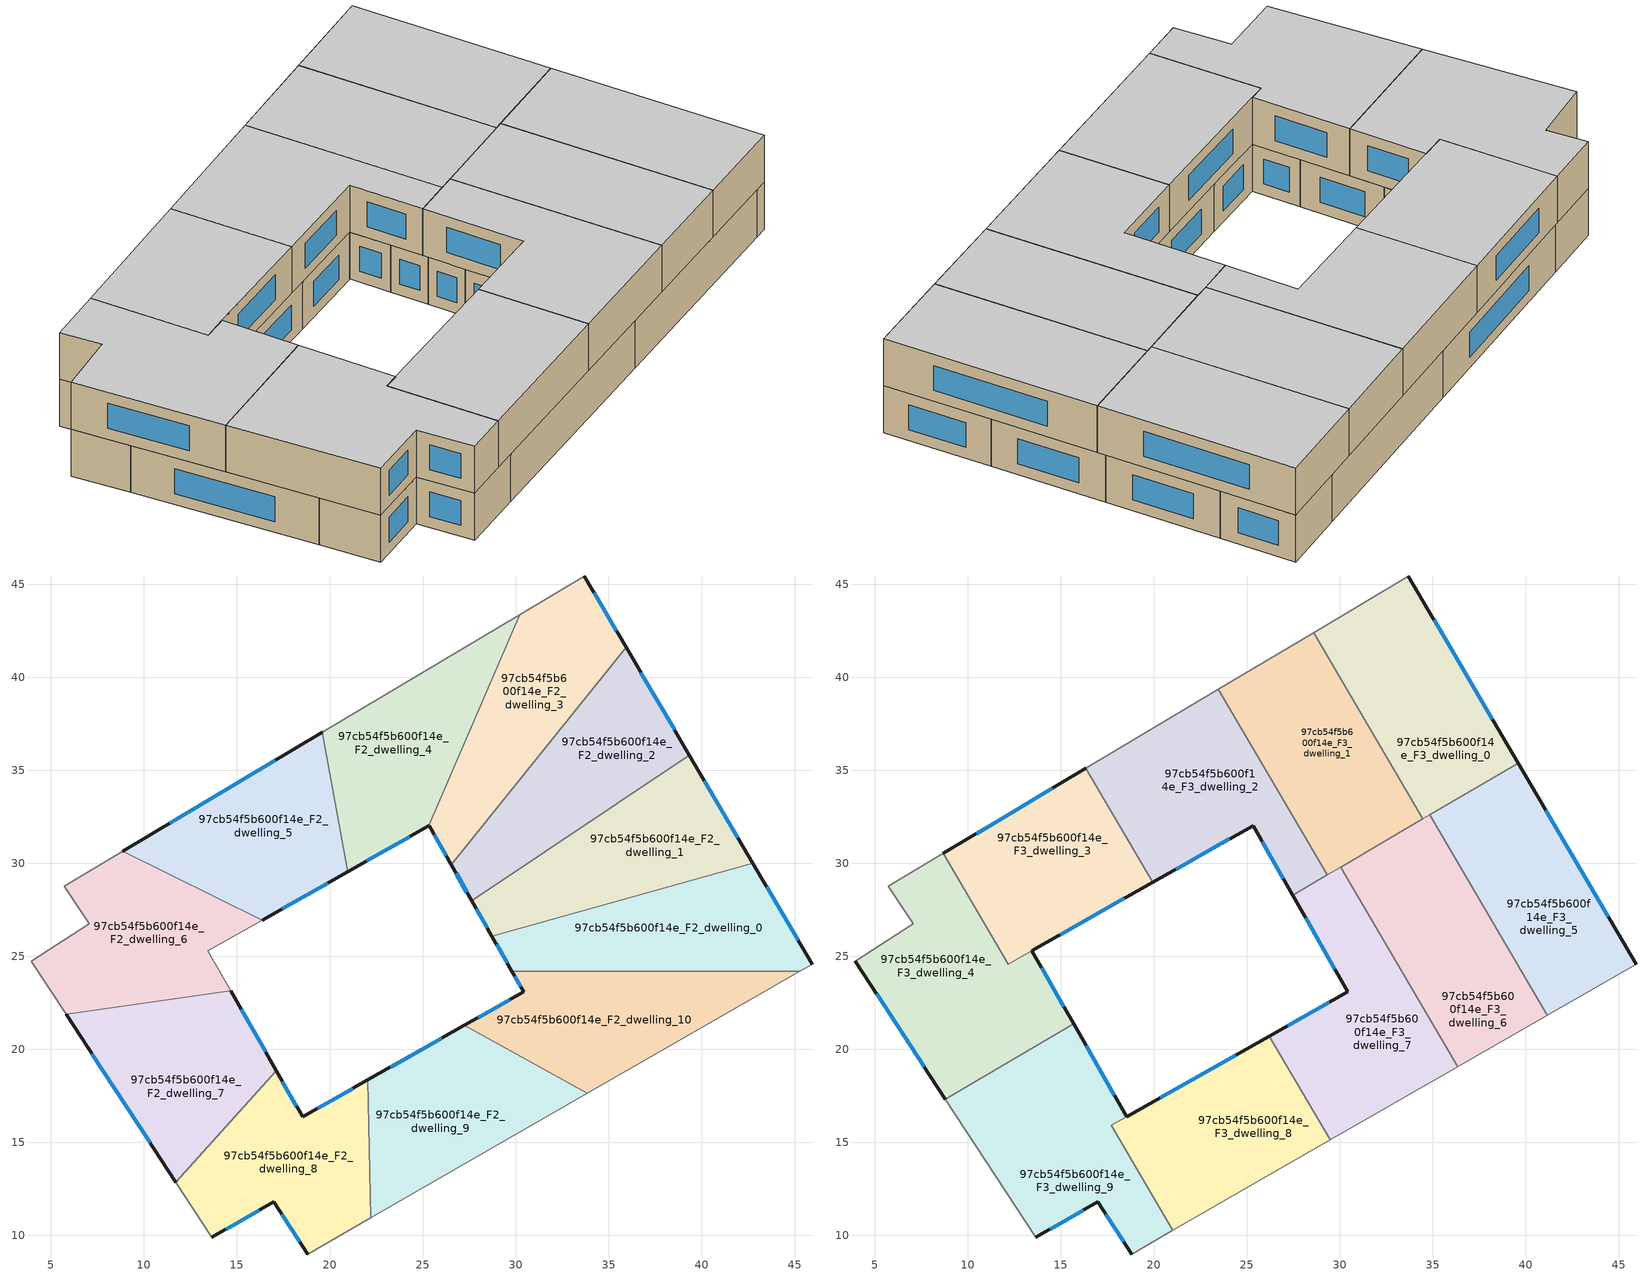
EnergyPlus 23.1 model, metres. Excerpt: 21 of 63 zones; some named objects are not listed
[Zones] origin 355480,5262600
97cb54f5b600f14e_F2_dwelling_0
 floor to 97cb54f5b600f14e_F1_dwelling_0 (EU_floor_Construction): 42.74,30.01 45.93,24.58 45.27,24.2 29.8,24.2 28.72,26.09 z6
 wall outside (EU_wall_Construction): 28.72,26.09 29.8,24.2 / 45.93,24.58 42.74,30.01 z6:9
 wall to 97cb54f5b600f14e_F2_dwelling_10 (EU_wall_Construction): 29.8,24.2 45.27,24.2 z6:9
 wall to 97cb54f5b600f14e_F2_dwelling_1 (EU_wall_Construction): 42.74,30.01 28.72,26.09 z6:9
 wall adiabatic (EU_wall_Construction): 45.27,24.2 45.93,24.58 z6:9
 window (EU_Window_Construction): 28.98,25.64 29.55,24.64 / 45.18,25.85 43.49,28.73 z6.7:8.3
97cb54f5b600f14e_F2_dwelling_1
 floor to 97cb54f5b600f14e_F1_dwelling_1 (EU_floor_Construction): 39.34,35.8 42.74,30.01 28.72,26.09 27.64,28 z6
 wall outside (EU_wall_Construction): 27.64,28 28.72,26.09 / 42.74,30.01 39.34,35.8 z6:9
 wall to 97cb54f5b600f14e_F2_dwelling_2 (EU_wall_Construction): 39.34,35.8 27.64,28 z6:9
 window (EU_Window_Construction): 27.89,27.55 28.47,26.54 / 41.95,31.37 40.14,34.44 z6.7:8.3
97cb54f5b600f14e_F2_dwelling_10
 floor to 97cb54f5b600f14e_F1_dwelling_10 (EU_floor_Construction): 45.27,24.2 33.85,17.64 27.23,21.28 30.43,23.09 29.8,24.2 z6
 wall outside (EU_wall_Construction): 29.8,24.2 30.43,23.09 27.23,21.28 z6:9
 wall adiabatic (EU_wall_Construction): 33.85,17.64 45.27,24.2 z6:9
 wall to 97cb54f5b600f14e_F2_dwelling_9 (EU_wall_Construction): 27.23,21.28 33.85,17.64 z6:9
 window (EU_Window_Construction): 29.68,22.67 27.98,21.71 / 29.95,23.94 30.28,23.35 z6.7:8.3
97cb54f5b600f14e_F2_dwelling_2
 floor to 97cb54f5b600f14e_F1_dwelling_2 (EU_floor_Construction): 35.93,41.61 39.34,35.8 27.64,28 26.54,29.92 z6
 wall outside (EU_wall_Construction): 26.54,29.92 27.64,28 / 39.34,35.8 35.93,41.61 z6:9
 wall to 97cb54f5b600f14e_F2_dwelling_3 (EU_wall_Construction): 35.93,41.61 26.54,29.92 z6:9
 window (EU_Window_Construction): 26.8,29.47 27.38,28.45 / 38.54,37.17 36.74,40.25 z6.7:8.3
97cb54f5b600f14e_F2_dwelling_3
 floor to 97cb54f5b600f14e_F1_dwelling_3 (EU_floor_Construction): 33.69,45.44 35.93,41.61 26.54,29.92 25.35,32.02 25.32,32.01 30.22,43.37 z6
 wall outside (EU_wall_Construction): 25.32,32.01 25.35,32.02 26.54,29.92 / 35.93,41.61 33.69,45.44 z6:9
 wall to 97cb54f5b600f14e_F2_dwelling_4 (EU_wall_Construction): 30.22,43.37 25.32,32.01 z6:9
 wall adiabatic (EU_wall_Construction): 33.69,45.44 30.22,43.37 z6:9
 window (EU_Window_Construction): 25.63,31.53 26.26,30.41 / 35.41,42.51 34.22,44.54 z6.7:8.3
97cb54f5b600f14e_F2_dwelling_4
 floor to 97cb54f5b600f14e_F1_dwelling_4 (EU_floor_Construction): 30.22,43.37 25.32,32.01 20.97,29.55 19.61,37.04 z6
 wall outside (EU_wall_Construction): 20.97,29.55 25.32,32.01 z6:9
 wall to 97cb54f5b600f14e_F2_dwelling_5 (EU_wall_Construction): 19.61,37.04 20.97,29.55 z6:9
 wall adiabatic (EU_wall_Construction): 30.22,43.37 19.61,37.04 z6:9
 window (EU_Window_Construction): 21.99,30.13 24.3,31.43 z6.7:8.3
97cb54f5b600f14e_F2_dwelling_5
 floor to 97cb54f5b600f14e_F1_dwelling_5 (EU_floor_Construction): 19.61,37.04 20.97,29.55 16.38,26.95 8.89,30.65 z6
 wall outside (EU_wall_Construction): 16.38,26.95 20.97,29.55 / 19.61,37.04 8.89,30.65 z6:9
 wall to 97cb54f5b600f14e_F2_dwelling_6 (EU_wall_Construction): 8.89,30.65 16.38,26.95 z6:9
 window (EU_Window_Construction): 17.46,27.56 19.89,28.94 / 17.09,35.54 11.41,32.15 z6.7:8.3
97cb54f5b600f14e_F2_dwelling_6
 floor to 97cb54f5b600f14e_F1_dwelling_6 (EU_floor_Construction): 16.38,26.95 13.46,25.3 14.68,23.15 5.83,21.88 3.98,24.72 7.09,26.75 5.75,28.77 8.89,30.65 z6
 wall adiabatic (EU_wall_Construction): 14.68,23.15 13.46,25.3 16.38,26.95 / 8.89,30.65 5.75,28.77 7.09,26.75 3.98,24.72 5.83,21.88 z6:9
 wall to 97cb54f5b600f14e_F2_dwelling_7 (EU_wall_Construction): 5.83,21.88 14.68,23.15 z6:9
97cb54f5b600f14e_F2_dwelling_7
 floor to 97cb54f5b600f14e_F1_dwelling_7 (EU_floor_Construction): 14.68,23.15 17.14,18.85 11.74,12.85 5.83,21.88 z6
 wall outside (EU_wall_Construction): 17.14,18.85 14.68,23.15 / 5.83,21.88 11.74,12.85 z6:9
 wall to 97cb54f5b600f14e_F2_dwelling_8 (EU_wall_Construction): 11.74,12.85 17.14,18.85 z6:9
 window (EU_Window_Construction): 16.56,19.86 15.26,22.14 / 7.22,19.76 10.36,14.97 z6.7:8.3
97cb54f5b600f14e_F2_dwelling_8
 floor to 97cb54f5b600f14e_F1_dwelling_8 (EU_floor_Construction): 22.06,18.36 22.21,10.95 18.82,9 16.99,11.8 13.68,9.89 11.74,12.85 17.14,18.85 18.55,16.37 z6
 wall outside (EU_wall_Construction): 13.68,9.89 16.99,11.8 18.82,9 / 22.06,18.36 18.55,16.37 17.14,18.85 z6:9
 wall adiabatic (EU_wall_Construction): 11.74,12.85 13.68,9.89 / 18.82,9 22.21,10.95 z6:9
 wall to 97cb54f5b600f14e_F2_dwelling_9 (EU_wall_Construction): 22.21,10.95 22.06,18.36 z6:9
 window (EU_Window_Construction): 14.45,10.34 16.21,11.35 / 18.22,16.95 17.47,18.26 / 21.24,17.89 19.37,16.84 / 17.42,11.14 18.39,9.66 z6.7:8.3
97cb54f5b600f14e_F2_dwelling_9
 floor to 97cb54f5b600f14e_F1_dwelling_9 (EU_floor_Construction): 33.85,17.64 22.21,10.95 22.06,18.36 27.23,21.28 z6
 wall outside (EU_wall_Construction): 27.23,21.28 22.06,18.36 z6:9
 wall adiabatic (EU_wall_Construction): 22.21,10.95 33.85,17.64 z6:9
 window (EU_Window_Construction): 26.02,20.6 23.28,19.04 z6.7:8.3
97cb54f5b600f14e_F3_dwelling_0
 floor to 97cb54f5b600f14e_F2_dwelling_2 (EU_floor_Construction): 35.93,41.61 39.34,35.8 34.4,32.51 31.96,36.67 z9
 floor to 97cb54f5b600f14e_F2_dwelling_3 (EU_floor_Construction): 33.69,45.44 35.93,41.61 31.96,36.67 29.29,41.22 30.22,43.37 z9
 floor to 97cb54f5b600f14e_F2_dwelling_1 (EU_floor_Construction): 39.34,35.8 39.59,35.39 34.47,32.39 34.4,32.51 z9
 floor to 97cb54f5b600f14e_F2_dwelling_4 (EU_floor_Construction): 30.22,43.37 29.29,41.22 28.6,42.4 z9
 wall outside (EU_wall_Construction): 39.59,35.39 33.69,45.44 z9:12
 wall to 97cb54f5b600f14e_F3_dwelling_1 (EU_wall_Construction): 28.6,42.4 34.47,32.39 z9:12
 wall adiabatic (EU_wall_Construction): 33.69,45.44 28.6,42.4 z9:12
 wall to 97cb54f5b600f14e_F3_dwelling_5 (EU_wall_Construction): 34.83,32.59 39.59,35.39 z9:12
 wall to 97cb54f5b600f14e_F3_dwelling_6 (EU_wall_Construction): 34.47,32.39 34.83,32.59 z9:12
 window (EU_Window_Construction): 38.2,37.75 35.07,43.08 z9.7:11.3
 ceiling to 97cb54f5b600f14e_F4_dwelling_0 (EU_floor_Construction): 39.59,35.39 33.69,45.44 28.6,42.4 34.47,32.39 z12
97cb54f5b600f14e_F3_dwelling_1
 floor to 97cb54f5b600f14e_F2_dwelling_3 (EU_floor_Construction): 29.29,41.22 31.96,36.67 27.98,31.7 26.37,34.44 z9
 floor to 97cb54f5b600f14e_F2_dwelling_2 (EU_floor_Construction): 31.96,36.67 34.4,32.51 32.36,31.15 29.34,29.37 27.98,31.7 z9
 floor to 97cb54f5b600f14e_F2_dwelling_4 (EU_floor_Construction): 28.6,42.4 29.29,41.22 26.37,34.44 23.49,39.35 z9
 floor to 97cb54f5b600f14e_F2_dwelling_1 (EU_floor_Construction): 34.4,32.51 34.47,32.39 32.36,31.15 z9
 wall to 97cb54f5b600f14e_F3_dwelling_2 (EU_wall_Construction): 23.49,39.35 29.34,29.37 z9:12
 wall adiabatic (EU_wall_Construction): 28.6,42.4 23.49,39.35 z9:12
 wall to 97cb54f5b600f14e_F3_dwelling_6 (EU_wall_Construction): 30.05,29.79 34.47,32.39 z9:12
 wall to 97cb54f5b600f14e_F3_dwelling_7 (EU_wall_Construction): 29.34,29.37 30.05,29.79 z9:12
 ceiling to 97cb54f5b600f14e_F4_dwelling_1 (EU_floor_Construction): 34.47,32.39 28.6,42.4 23.49,39.35 29.34,29.37 z12
97cb54f5b600f14e_F3_dwelling_2
 floor to 97cb54f5b600f14e_F2_dwelling_4 (EU_floor_Construction): 23.49,39.35 26.37,34.44 25.32,32.01 20.97,29.55 19.61,37.04 z9
 floor to 97cb54f5b600f14e_F2_dwelling_5 (EU_floor_Construction): 19.61,37.04 20.97,29.55 19.95,28.97 16.35,35.1 z9
 floor to 97cb54f5b600f14e_F2_dwelling_3 (EU_floor_Construction): 26.37,34.44 27.98,31.7 26.54,29.92 25.35,32.02 25.32,32.01 z9
 floor to 97cb54f5b600f14e_F2_dwelling_2 (EU_floor_Construction): 27.98,31.7 29.34,29.37 27.48,28.28 26.54,29.92 z9
 wall outside (EU_wall_Construction): 19.95,28.97 25.35,32.02 27.48,28.28 z9:12
 wall to 97cb54f5b600f14e_F3_dwelling_3 (EU_wall_Construction): 16.35,35.1 19.95,28.97 z9:12
 wall adiabatic (EU_wall_Construction): 23.49,39.35 16.35,35.1 z9:12
 wall to 97cb54f5b600f14e_F3_dwelling_7 (EU_wall_Construction): 27.48,28.28 29.34,29.37 z9:12
 window (EU_Window_Construction): 25.85,31.14 26.98,29.16 / 21.21,29.69 24.08,31.31 z9.7:11.3
 ceiling to 97cb54f5b600f14e_F4_dwelling_2 (EU_floor_Construction): 29.34,29.37 23.49,39.35 16.35,35.1 19.95,28.97 25.35,32.02 27.48,28.28 z12
97cb54f5b600f14e_F3_dwelling_3
 floor to 97cb54f5b600f14e_F2_dwelling_5 (EU_floor_Construction): 16.35,35.1 19.95,28.97 16.38,26.95 8.89,30.65 z9
 floor to 97cb54f5b600f14e_F2_dwelling_6 (EU_floor_Construction): 16.38,26.95 12.18,24.58 8.69,30.53 8.89,30.65 z9
 wall outside (EU_wall_Construction): 16.35,35.1 8.69,30.53 / 13.46,25.3 19.95,28.97 z9:12
 wall to 97cb54f5b600f14e_F3_dwelling_4 (EU_wall_Construction): 8.69,30.53 12.18,24.58 13.46,25.3 z9:12
 window (EU_Window_Construction): 14.55,34.02 10.49,31.6 / 14.99,26.16 18.42,28.11 z9.7:11.3
 ceiling to 97cb54f5b600f14e_F4_dwelling_3 (EU_floor_Construction): 19.95,28.97 16.35,35.1 8.69,30.53 12.18,24.58 z12
97cb54f5b600f14e_F3_dwelling_4
 floor to 97cb54f5b600f14e_F2_dwelling_6 (EU_floor_Construction): 13.46,25.3 14.68,23.15 5.83,21.88 3.98,24.72 7.09,26.75 5.75,28.77 8.69,30.53 12.18,24.58 z9
 floor to 97cb54f5b600f14e_F2_dwelling_7 (EU_floor_Construction): 14.68,23.15 15.7,21.37 8.81,17.33 5.83,21.88 z9
 wall outside (EU_wall_Construction): 3.98,24.72 8.81,17.33 / 15.7,21.37 13.46,25.3 z9:12
 wall to 97cb54f5b600f14e_F3_dwelling_9 (EU_wall_Construction): 8.81,17.33 15.7,21.37 z9:12
 wall adiabatic (EU_wall_Construction): 8.69,30.53 5.75,28.77 7.09,26.75 3.98,24.72 z9:12
 window (EU_Window_Construction): 5.11,22.99 7.68,19.07 / 15.17,22.29 13.99,24.38 z9.7:11.3
 ceiling to 97cb54f5b600f14e_F4_dwelling_4 (EU_floor_Construction): 15.7,21.37 13.46,25.3 12.18,24.58 8.69,30.53 5.75,28.77 7.09,26.75 3.98,24.72 8.81,17.33 z12
97cb54f5b600f14e_F3_dwelling_5
 floor to 97cb54f5b600f14e_F2_dwelling_0 (EU_floor_Construction): 42.74,30.01 45.93,24.58 45.27,24.2 39.76,24.2 37.25,28.47 z9
 floor to 97cb54f5b600f14e_F2_dwelling_10 (EU_floor_Construction): 45.27,24.2 41.15,21.83 39.76,24.2 z9
 floor to 97cb54f5b600f14e_F2_dwelling_1 (EU_floor_Construction): 39.59,35.39 42.74,30.01 37.25,28.47 34.83,32.59 z9
 wall outside (EU_wall_Construction): 45.93,24.58 39.59,35.39 z9:12
 wall adiabatic (EU_wall_Construction): 41.15,21.83 45.93,24.58 z9:12
 wall to 97cb54f5b600f14e_F3_dwelling_6 (EU_wall_Construction): 34.83,32.59 41.15,21.83 z9:12
 window (EU_Window_Construction): 44.44,27.12 41.08,32.85 z9.7:11.3
 ceiling to 97cb54f5b600f14e_F4_dwelling_5 (EU_floor_Construction): 45.93,24.58 39.59,35.39 34.83,32.59 41.15,21.83 z12
97cb54f5b600f14e_F3_dwelling_6
 floor to 97cb54f5b600f14e_F2_dwelling_1 (EU_floor_Construction): 34.83,32.59 37.25,28.47 31.73,26.93 30.13,29.66 32.37,31.15 z9
 floor to 97cb54f5b600f14e_F2_dwelling_0 (EU_floor_Construction): 37.25,28.47 39.76,24.2 33.34,24.2 31.73,26.93 z9
 floor to 97cb54f5b600f14e_F2_dwelling_2 (EU_floor_Construction): 32.37,31.15 30.13,29.66 30.05,29.79 z9
 floor to 97cb54f5b600f14e_F2_dwelling_10 (EU_floor_Construction): 39.76,24.2 41.15,21.83 36.35,19.07 33.34,24.2 z9
 wall adiabatic (EU_wall_Construction): 36.35,19.07 41.15,21.83 z9:12
 wall to 97cb54f5b600f14e_F3_dwelling_7 (EU_wall_Construction): 30.05,29.79 36.35,19.07 z9:12
 ceiling to 97cb54f5b600f14e_F4_dwelling_6 (EU_floor_Construction): 41.15,21.83 34.83,32.59 30.05,29.79 36.35,19.07 z12
97cb54f5b600f14e_F3_dwelling_7
 floor to 97cb54f5b600f14e_F2_dwelling_10 (EU_floor_Construction): 33.34,24.2 36.35,19.07 33.85,17.64 27.23,21.28 30.43,23.09 29.8,24.2 z9
 floor to 97cb54f5b600f14e_F2_dwelling_0 (EU_floor_Construction): 31.73,26.93 33.34,24.2 29.8,24.2 28.72,26.09 z9
 floor to 97cb54f5b600f14e_F2_dwelling_9 (EU_floor_Construction): 33.85,17.64 29.5,15.14 26.23,20.71 27.23,21.28 z9
 floor to 97cb54f5b600f14e_F2_dwelling_1 (EU_floor_Construction): 30.13,29.66 31.73,26.93 28.72,26.09 27.64,28 z9
 floor to 97cb54f5b600f14e_F2_dwelling_2 (EU_floor_Construction): 30.05,29.79 30.13,29.66 27.64,28 27.48,28.28 z9
 wall outside (EU_wall_Construction): 27.48,28.28 30.43,23.09 26.23,20.71 z9:12
 wall adiabatic (EU_wall_Construction): 29.5,15.14 36.35,19.07 z9:12
 wall to 97cb54f5b600f14e_F3_dwelling_8 (EU_wall_Construction): 26.23,20.71 29.5,15.14 z9:12
 window (EU_Window_Construction): 28.17,27.06 29.74,24.31 / 29.44,22.53 27.22,21.27 z9.7:11.3
 ceiling to 97cb54f5b600f14e_F4_dwelling_7 (EU_floor_Construction): 36.35,19.07 30.05,29.79 27.48,28.28 30.43,23.09 26.23,20.71 29.5,15.14 z12
97cb54f5b600f14e_F3_dwelling_8
 floor to 97cb54f5b600f14e_F2_dwelling_8 (EU_floor_Construction): 22.06,18.36 22.21,10.95 21.04,10.28 17.73,15.91 z9
 floor to 97cb54f5b600f14e_F2_dwelling_9 (EU_floor_Construction): 26.23,20.71 29.5,15.14 22.21,10.95 22.06,18.36 z9
 wall outside (EU_wall_Construction): 26.23,20.71 18.55,16.37 z9:12
 wall to 97cb54f5b600f14e_F3_dwelling_9 (EU_wall_Construction): 18.55,16.37 17.73,15.91 21.04,10.28 z9:12
 wall adiabatic (EU_wall_Construction): 21.04,10.28 29.5,15.14 z9:12
 window (EU_Window_Construction): 24.43,19.69 20.35,17.39 z9.7:11.3
 ceiling to 97cb54f5b600f14e_F4_dwelling_8 (EU_floor_Construction): 29.5,15.14 26.23,20.71 17.73,15.91 21.04,10.28 z12
97cb54f5b600f14e_F3_dwelling_9
 floor to 97cb54f5b600f14e_F2_dwelling_8 (EU_floor_Construction): 18.55,16.37 17.73,15.91 21.04,10.28 18.82,9 16.99,11.8 13.68,9.89 11.74,12.85 17.14,18.85 z9
 floor to 97cb54f5b600f14e_F2_dwelling_7 (EU_floor_Construction): 15.7,21.37 17.14,18.85 11.74,12.85 8.81,17.33 z9
 wall outside (EU_wall_Construction): 18.55,16.37 15.7,21.37 / 13.68,9.89 16.99,11.8 18.82,9 z9:12
 wall adiabatic (EU_wall_Construction): 18.82,9 21.04,10.28 / 8.81,17.33 13.68,9.89 z9:12
 window (EU_Window_Construction): 17.88,17.54 16.37,20.2 / 17.42,11.14 18.39,9.66 / 14.45,10.34 16.21,11.35 z9.7:11.3
 ceiling to 97cb54f5b600f14e_F4_dwelling_9 (EU_floor_Construction): 21.04,10.28 17.73,15.91 18.55,16.37 15.7,21.37 8.81,17.33 13.68,9.89 16.99,11.8 18.82,9 z12
[Building]
EU S2 Campaign: North Axis=0; Terrain=City; Solar Distribution=FullExterior
[Site:Location]
Budapest.Ferenc.Liszt.Intl.AP: Latitude=47.437; Longitude=19.256; Time Zone=1; Elevation=185
[SizingPeriod:WeatherFileDays]
AnnualSizingPeriod: Begin Month=1; Begin Day of Month=1; End Month=12; End Day of Month=31; Day of Week for Start Day=Monday; Use Weather File Daylight Saving Period=No; Use Weather File Rain and Snow Indicators=No
[MATERIAL]
EU_InternalMass_Material: Roughness=MediumRough; Thickness=0.1; Conductivity=1; Density=1800; Specific Heat=900; Thermal Absorptance=0.9; Solar Absorptance=0.7; Visible Absorptance=0.7
[MATERIAL:NOMASS] Roughness=MediumRough; Thermal Absorptance=0.9; Solar Absorptance=0.7; Visible Absorptance=0.7
Name | Thermal Resistance
EU_wall_NoMass | 0.832559
EU_floor_NoMass | 0.872794
[WINDOWMATERIAL:SIMPLEGLAZINGSYSTEM]
EU_Window_SimpleGlazing: UFactor=2.79869; Solar Heat Gain Coefficient=0.75; Visible Transmittance=0.75
[CONSTRUCTION]
EU_wall_Construction: EU_wall_NoMass
EU_floor_Construction: EU_floor_NoMass
EU_Window_Construction: EU_Window_SimpleGlazing
EU_InternalMass_Construction: EU_InternalMass_Material
[ZONE] Type=1; Multiplier=1; Ceiling Height=autocalculate; Floor Area=autocalculate; Part of Total Floor Area=Yes
Name | Volume
97cb54f5b600f14e_F2_dwelling_0 | 188.146
97cb54f5b600f14e_F3_dwelling_0; 97cb54f5b600f14e_F3_dwelling_6 | 206.922
97cb54f5b600f14e_F2_dwelling_1 | 188.103
97cb54f5b600f14e_F3_dwelling_1 | 206.957
97cb54f5b600f14e_F2_dwelling_10 | 188.142
97cb54f5b600f14e_F2_dwelling_2 | 188.154
97cb54f5b600f14e_F3_dwelling_2 | 206.966
97cb54f5b600f14e_F2_dwelling_3; 97cb54f5b600f14e_F2_dwelling_4 | 188.135
97cb54f5b600f14e_F3_dwelling_3 | 187.326
97cb54f5b600f14e_F3_dwelling_4 | 226.534
97cb54f5b600f14e_F2_dwelling_5; 97cb54f5b600f14e_F2_dwelling_9 | 188.145
97cb54f5b600f14e_F3_dwelling_5 | 206.962
97cb54f5b600f14e_F2_dwelling_6 | 188.12
97cb54f5b600f14e_F2_dwelling_7 | 188.118
97cb54f5b600f14e_F3_dwelling_7 | 206.947
97cb54f5b600f14e_F2_dwelling_8 | 188.141
97cb54f5b600f14e_F3_dwelling_8 | 190.221
97cb54f5b600f14e_F3_dwelling_9 | 223.7
[INTERNALMASS] Construction=EU_InternalMass_Construction
Name | Zone or ZoneList | Surface Area
97cb54f5b600f14e_F2_dwelling_0_EU_InternalMass | 97cb54f5b600f14e_F2_dwelling_0 | 62.7154
97cb54f5b600f14e_F2_dwelling_1_EU_InternalMass | 97cb54f5b600f14e_F2_dwelling_1 | 62.701
97cb54f5b600f14e_F2_dwelling_2_EU_InternalMass | 97cb54f5b600f14e_F2_dwelling_2 | 62.7178
97cb54f5b600f14e_F2_dwelling_3_EU_InternalMass | 97cb54f5b600f14e_F2_dwelling_3 | 62.712
97cb54f5b600f14e_F2_dwelling_4_EU_InternalMass | 97cb54f5b600f14e_F2_dwelling_4 | 62.7117
97cb54f5b600f14e_F2_dwelling_5_EU_InternalMass | 97cb54f5b600f14e_F2_dwelling_5 | 62.715
97cb54f5b600f14e_F2_dwelling_6_EU_InternalMass | 97cb54f5b600f14e_F2_dwelling_6 | 62.7067
97cb54f5b600f14e_F2_dwelling_7_EU_InternalMass | 97cb54f5b600f14e_F2_dwelling_7 | 62.7061
97cb54f5b600f14e_F2_dwelling_8_EU_InternalMass | 97cb54f5b600f14e_F2_dwelling_8 | 62.7137
97cb54f5b600f14e_F2_dwelling_9_EU_InternalMass | 97cb54f5b600f14e_F2_dwelling_9 | 62.7149
97cb54f5b600f14e_F2_dwelling_10_EU_InternalMass | 97cb54f5b600f14e_F2_dwelling_10 | 62.7142
97cb54f5b600f14e_F3_dwelling_0_EU_InternalMass | 97cb54f5b600f14e_F3_dwelling_0 | 68.974
97cb54f5b600f14e_F3_dwelling_1_EU_InternalMass | 97cb54f5b600f14e_F3_dwelling_1 | 68.9857
97cb54f5b600f14e_F3_dwelling_2_EU_InternalMass | 97cb54f5b600f14e_F3_dwelling_2 | 68.9887
97cb54f5b600f14e_F3_dwelling_3_EU_InternalMass | 97cb54f5b600f14e_F3_dwelling_3 | 62.4394
97cb54f5b600f14e_F3_dwelling_4_EU_InternalMass | 97cb54f5b600f14e_F3_dwelling_4 | 75.513
97cb54f5b600f14e_F3_dwelling_5_EU_InternalMass | 97cb54f5b600f14e_F3_dwelling_5 | 68.9873
97cb54f5b600f14e_F3_dwelling_6_EU_InternalMass | 97cb54f5b600f14e_F3_dwelling_6 | 68.9742
97cb54f5b600f14e_F3_dwelling_7_EU_InternalMass | 97cb54f5b600f14e_F3_dwelling_7 | 68.9822
97cb54f5b600f14e_F3_dwelling_8_EU_InternalMass | 97cb54f5b600f14e_F3_dwelling_8 | 63.4024
97cb54f5b600f14e_F3_dwelling_9_EU_InternalMass | 97cb54f5b600f14e_F3_dwelling_9 | 74.5647
[OTHEREQUIPMENT] Fuel Type=Electricity; Design Level Calculation Method=Watts/Area; Power per Zone Floor Area=1; Fraction Latent=0; Fraction Radiant=0; Fraction Lost=0; Carbon Dioxide Generation Rate=0; EndUse Subcategory=EU_Step8_InternalGains
Name | Zone or ZoneList or Space or SpaceList | Schedule
EU_Step8_InternalGain_97cb54f5b600f14e_F2_dwelling_0_f000 | 97cb54f5b600f14e_F2_dwelling_0 | EU_Step8_GainSchedule_97cb54f5b600f14e_F2_dwelling_0_f000
EU_Step8_InternalGain_97cb54f5b600f14e_F2_dwelling_1_f000 | 97cb54f5b600f14e_F2_dwelling_1 | EU_Step8_GainSchedule_97cb54f5b600f14e_F2_dwelling_1_f000
EU_Step8_InternalGain_97cb54f5b600f14e_F2_dwelling_2_f000 | 97cb54f5b600f14e_F2_dwelling_2 | EU_Step8_GainSchedule_97cb54f5b600f14e_F2_dwelling_2_f000
EU_Step8_InternalGain_97cb54f5b600f14e_F2_dwelling_3_f000 | 97cb54f5b600f14e_F2_dwelling_3 | EU_Step8_GainSchedule_97cb54f5b600f14e_F2_dwelling_3_f000
EU_Step8_InternalGain_97cb54f5b600f14e_F2_dwelling_4_f000 | 97cb54f5b600f14e_F2_dwelling_4 | EU_Step8_GainSchedule_97cb54f5b600f14e_F2_dwelling_4_f000
EU_Step8_InternalGain_97cb54f5b600f14e_F2_dwelling_5_f000 | 97cb54f5b600f14e_F2_dwelling_5 | EU_Step8_GainSchedule_97cb54f5b600f14e_F2_dwelling_5_f000
EU_Step8_InternalGain_97cb54f5b600f14e_F2_dwelling_6_f000 | 97cb54f5b600f14e_F2_dwelling_6 | EU_Step8_GainSchedule_97cb54f5b600f14e_F2_dwelling_6_f000
EU_Step8_InternalGain_97cb54f5b600f14e_F2_dwelling_7_f000 | 97cb54f5b600f14e_F2_dwelling_7 | EU_Step8_GainSchedule_97cb54f5b600f14e_F2_dwelling_7_f000
EU_Step8_InternalGain_97cb54f5b600f14e_F2_dwelling_8_f000 | 97cb54f5b600f14e_F2_dwelling_8 | EU_Step8_GainSchedule_97cb54f5b600f14e_F2_dwelling_8_f000
EU_Step8_InternalGain_97cb54f5b600f14e_F2_dwelling_9_f000 | 97cb54f5b600f14e_F2_dwelling_9 | EU_Step8_GainSchedule_97cb54f5b600f14e_F2_dwelling_9_f000
EU_Step8_InternalGain_97cb54f5b600f14e_F2_dwelling_10_f000 | 97cb54f5b600f14e_F2_dwelling_10 | EU_Step8_GainSchedule_97cb54f5b600f14e_F2_dwelling_10_f000
EU_Step8_InternalGain_97cb54f5b600f14e_F3_dwelling_0_f000 | 97cb54f5b600f14e_F3_dwelling_0 | EU_Step8_GainSchedule_97cb54f5b600f14e_F3_dwelling_0_f000
EU_Step8_InternalGain_97cb54f5b600f14e_F3_dwelling_1_f000 | 97cb54f5b600f14e_F3_dwelling_1 | EU_Step8_GainSchedule_97cb54f5b600f14e_F3_dwelling_1_f000
EU_Step8_InternalGain_97cb54f5b600f14e_F3_dwelling_2_f000 | 97cb54f5b600f14e_F3_dwelling_2 | EU_Step8_GainSchedule_97cb54f5b600f14e_F3_dwelling_2_f000
EU_Step8_InternalGain_97cb54f5b600f14e_F3_dwelling_3_f000 | 97cb54f5b600f14e_F3_dwelling_3 | EU_Step8_GainSchedule_97cb54f5b600f14e_F3_dwelling_3_f000
EU_Step8_InternalGain_97cb54f5b600f14e_F3_dwelling_4_f000 | 97cb54f5b600f14e_F3_dwelling_4 | EU_Step8_GainSchedule_97cb54f5b600f14e_F3_dwelling_4_f000
EU_Step8_InternalGain_97cb54f5b600f14e_F3_dwelling_5_f000 | 97cb54f5b600f14e_F3_dwelling_5 | EU_Step8_GainSchedule_97cb54f5b600f14e_F3_dwelling_5_f000
EU_Step8_InternalGain_97cb54f5b600f14e_F3_dwelling_6_f000 | 97cb54f5b600f14e_F3_dwelling_6 | EU_Step8_GainSchedule_97cb54f5b600f14e_F3_dwelling_6_f000
EU_Step8_InternalGain_97cb54f5b600f14e_F3_dwelling_7_f000 | 97cb54f5b600f14e_F3_dwelling_7 | EU_Step8_GainSchedule_97cb54f5b600f14e_F3_dwelling_7_f000
EU_Step8_InternalGain_97cb54f5b600f14e_F3_dwelling_8_f000 | 97cb54f5b600f14e_F3_dwelling_8 | EU_Step8_GainSchedule_97cb54f5b600f14e_F3_dwelling_8_f000
EU_Step8_InternalGain_97cb54f5b600f14e_F3_dwelling_9_f000 | 97cb54f5b600f14e_F3_dwelling_9 | EU_Step8_GainSchedule_97cb54f5b600f14e_F3_dwelling_9_f000
[ZONEVENTILATION:DESIGNFLOWRATE] Schedule=EU_AlwaysOn; Design Flow Rate Calculation Method=AirChanges/Hour; Air Changes per Hour=0.475469; Ventilation Type=Natural; Fan Pressure Rise=0; Fan Total Efficiency=1; Constant Term Coefficient=1; Temperature Term Coefficient=0; Velocity Term Coefficient=0; Velocity Squared Term Coefficient=0; Minimum Indoor Temperature=-100; Maximum Indoor Temperature=100; Delta Temperature=-100; Minimum Outdoor Temperature=-100; Maximum Outdoor Temperature=100; Maximum Wind Speed=40
Name | Zone or ZoneList or Space or SpaceList
EU_ConstantAir_97cb54f5b600f14e_F2_dwelling_0 | 97cb54f5b600f14e_F2_dwelling_0
EU_ConstantAir_97cb54f5b600f14e_F2_dwelling_1 | 97cb54f5b600f14e_F2_dwelling_1
EU_ConstantAir_97cb54f5b600f14e_F2_dwelling_2 | 97cb54f5b600f14e_F2_dwelling_2
EU_ConstantAir_97cb54f5b600f14e_F2_dwelling_3 | 97cb54f5b600f14e_F2_dwelling_3
EU_ConstantAir_97cb54f5b600f14e_F2_dwelling_4 | 97cb54f5b600f14e_F2_dwelling_4
EU_ConstantAir_97cb54f5b600f14e_F2_dwelling_5 | 97cb54f5b600f14e_F2_dwelling_5
EU_ConstantAir_97cb54f5b600f14e_F2_dwelling_6 | 97cb54f5b600f14e_F2_dwelling_6
EU_ConstantAir_97cb54f5b600f14e_F2_dwelling_7 | 97cb54f5b600f14e_F2_dwelling_7
EU_ConstantAir_97cb54f5b600f14e_F2_dwelling_8 | 97cb54f5b600f14e_F2_dwelling_8
EU_ConstantAir_97cb54f5b600f14e_F2_dwelling_9 | 97cb54f5b600f14e_F2_dwelling_9
EU_ConstantAir_97cb54f5b600f14e_F2_dwelling_10 | 97cb54f5b600f14e_F2_dwelling_10
EU_ConstantAir_97cb54f5b600f14e_F3_dwelling_0 | 97cb54f5b600f14e_F3_dwelling_0
EU_ConstantAir_97cb54f5b600f14e_F3_dwelling_1 | 97cb54f5b600f14e_F3_dwelling_1
EU_ConstantAir_97cb54f5b600f14e_F3_dwelling_2 | 97cb54f5b600f14e_F3_dwelling_2
EU_ConstantAir_97cb54f5b600f14e_F3_dwelling_3 | 97cb54f5b600f14e_F3_dwelling_3
EU_ConstantAir_97cb54f5b600f14e_F3_dwelling_4 | 97cb54f5b600f14e_F3_dwelling_4
EU_ConstantAir_97cb54f5b600f14e_F3_dwelling_5 | 97cb54f5b600f14e_F3_dwelling_5
EU_ConstantAir_97cb54f5b600f14e_F3_dwelling_6 | 97cb54f5b600f14e_F3_dwelling_6
EU_ConstantAir_97cb54f5b600f14e_F3_dwelling_7 | 97cb54f5b600f14e_F3_dwelling_7
EU_ConstantAir_97cb54f5b600f14e_F3_dwelling_8 | 97cb54f5b600f14e_F3_dwelling_8
EU_ConstantAir_97cb54f5b600f14e_F3_dwelling_9 | 97cb54f5b600f14e_F3_dwelling_9
[HVACTEMPLATE:ZONE:IDEALLOADSAIRSYSTEM] System Availability Schedule=EU_AlwaysOn; Maximum Heating Supply Air Temperature=50; Minimum Cooling Supply Air Temperature=13; Maximum Heating Supply Air Humidity Ratio=0.0156; Minimum Cooling Supply Air Humidity Ratio=0.0077; Heating Limit=NoLimit; Cooling Limit=NoLimit; Heating Availability Schedule=EU_AlwaysOn; Cooling Availability Schedule=EU_CoolingOff; Dehumidification Control Type=ConstantSensibleHeatRatio; Cooling Sensible Heat Ratio=0.7; Dehumidification Setpoint=60; Humidification Control Type=None; Humidification Setpoint=30; Outdoor Air Method=None; Outdoor Air Flow Rate per Person=0.00944; Outdoor Air Flow Rate per Zone Floor Area=0; Outdoor Air Flow Rate per Zone=0; Demand Controlled Ventilation Type=None; Outdoor Air Economizer Type=NoEconomizer; Heat Recovery Type=None; Sensible Heat Recovery Effectiveness=0.7; Latent Heat Recovery Effectiveness=0.65
Name | Template Thermostat
97cb54f5b600f14e_F2_dwelling_0 | EU_HeatOnly_97cb54f5b600f14e_F2_dwelling_0
97cb54f5b600f14e_F2_dwelling_1 | EU_HeatOnly_97cb54f5b600f14e_F2_dwelling_1
97cb54f5b600f14e_F2_dwelling_2 | EU_HeatOnly_97cb54f5b600f14e_F2_dwelling_2
97cb54f5b600f14e_F2_dwelling_3 | EU_HeatOnly_97cb54f5b600f14e_F2_dwelling_3
97cb54f5b600f14e_F2_dwelling_4 | EU_HeatOnly_97cb54f5b600f14e_F2_dwelling_4
97cb54f5b600f14e_F2_dwelling_5 | EU_HeatOnly_97cb54f5b600f14e_F2_dwelling_5
97cb54f5b600f14e_F2_dwelling_6 | EU_HeatOnly_97cb54f5b600f14e_F2_dwelling_6
97cb54f5b600f14e_F2_dwelling_7 | EU_HeatOnly_97cb54f5b600f14e_F2_dwelling_7
97cb54f5b600f14e_F2_dwelling_8 | EU_HeatOnly_97cb54f5b600f14e_F2_dwelling_8
97cb54f5b600f14e_F2_dwelling_9 | EU_HeatOnly_97cb54f5b600f14e_F2_dwelling_9
97cb54f5b600f14e_F2_dwelling_10 | EU_HeatOnly_97cb54f5b600f14e_F2_dwelling_10
97cb54f5b600f14e_F3_dwelling_0 | EU_HeatOnly_97cb54f5b600f14e_F3_dwelling_0
97cb54f5b600f14e_F3_dwelling_1 | EU_HeatOnly_97cb54f5b600f14e_F3_dwelling_1
97cb54f5b600f14e_F3_dwelling_2 | EU_HeatOnly_97cb54f5b600f14e_F3_dwelling_2
97cb54f5b600f14e_F3_dwelling_3 | EU_HeatOnly_97cb54f5b600f14e_F3_dwelling_3
97cb54f5b600f14e_F3_dwelling_4 | EU_HeatOnly_97cb54f5b600f14e_F3_dwelling_4
97cb54f5b600f14e_F3_dwelling_5 | EU_HeatOnly_97cb54f5b600f14e_F3_dwelling_5
97cb54f5b600f14e_F3_dwelling_6 | EU_HeatOnly_97cb54f5b600f14e_F3_dwelling_6
97cb54f5b600f14e_F3_dwelling_7 | EU_HeatOnly_97cb54f5b600f14e_F3_dwelling_7
97cb54f5b600f14e_F3_dwelling_8 | EU_HeatOnly_97cb54f5b600f14e_F3_dwelling_8
97cb54f5b600f14e_F3_dwelling_9 | EU_HeatOnly_97cb54f5b600f14e_F3_dwelling_9
[SIZING:ZONE] Zone Cooling Design Supply Air Temperature Input Method=SupplyAirTemperature; Zone Cooling Design Supply Air Temperature=13; Zone Heating Design Supply Air Temperature Input Method=SupplyAirTemperature; Zone Heating Design Supply Air Temperature=50; Zone Cooling Design Supply Air Humidity Ratio=0.008; Zone Heating Design Supply Air Humidity Ratio=0.008; Cooling Design Air Flow Method=DesignDay; Cooling Design Air Flow Rate=0; Cooling Minimum Air Flow per Zone Floor Area=0.000762; Cooling Minimum Air Flow=0; Cooling Minimum Air Flow Fraction=0.2; Heating Design Air Flow Method=DesignDay; Heating Design Air Flow Rate=0; Heating Maximum Air Flow per Zone Floor Area=0.002032; Heating Maximum Air Flow=0.141576; Heating Maximum Air Flow Fraction=0.3; Account for Dedicated Outdoor Air System=No; Dedicated Outdoor Air System Control Strategy=NeutralSupplyAir; Dedicated Outdoor Air Low Setpoint Temperature for Design=autosize; Dedicated Outdoor Air High Setpoint Temperature for Design=autosize; Zone Load Sizing Method=Sensible Load Only No Latent Load; Zone Latent Cooling Design Supply Air Humidity Ratio Input Method=HumidityRatioDifference; Zone Cooling Design Supply Air Humidity Ratio Difference=0.005; Zone Latent Heating Design Supply Air Humidity Ratio Input Method=HumidityRatioDifference; Zone Humidification Design Supply Air Humidity Ratio Difference=0.005
97cb54f5b600f14e_F2_dwelling_0; 97cb54f5b600f14e_F2_dwelling_1; 97cb54f5b600f14e_F2_dwelling_2; 97cb54f5b600f14e_F2_dwelling_3; 97cb54f5b600f14e_F2_dwelling_4; 97cb54f5b600f14e_F2_dwelling_5; 97cb54f5b600f14e_F2_dwelling_6; 97cb54f5b600f14e_F2_dwelling_7; 97cb54f5b600f14e_F2_dwelling_8; 97cb54f5b600f14e_F2_dwelling_9; 97cb54f5b600f14e_F2_dwelling_10; 97cb54f5b600f14e_F3_dwelling_0; 97cb54f5b600f14e_F3_dwelling_1; 97cb54f5b600f14e_F3_dwelling_2; 97cb54f5b600f14e_F3_dwelling_3; 97cb54f5b600f14e_F3_dwelling_4; 97cb54f5b600f14e_F3_dwelling_5; 97cb54f5b600f14e_F3_dwelling_6; 97cb54f5b600f14e_F3_dwelling_7; 97cb54f5b600f14e_F3_dwelling_8; 97cb54f5b600f14e_F3_dwelling_9
[SCHEDULE:CONSTANT]
Name | Hourly Value
EU_AlwaysOn | 1
EU_CoolingOff | 0
[SCHEDULE:FILE] Column Number=1; Rows to Skip at Top=0; Number of Hours of Data=8760; Column Separator=Comma; Interpolate to Timestep=No; Minutes per Item=60; Adjust Schedule for Daylight Savings=Yes
Name | File
EU_Step8_GainSchedule_97cb54f5b600f14e_F2_dwelling_0_f000 | ../../schedules/97cb54f5b600f14e/97cb54f5b600f14e_F2_dwelling_0_f000_gain.csv
EU_Step8_GainSchedule_97cb54f5b600f14e_F2_dwelling_1_f000 | ../../schedules/97cb54f5b600f14e/97cb54f5b600f14e_F2_dwelling_1_f000_gain.csv
EU_Step8_GainSchedule_97cb54f5b600f14e_F2_dwelling_2_f000 | ../../schedules/97cb54f5b600f14e/97cb54f5b600f14e_F2_dwelling_2_f000_gain.csv
EU_Step8_GainSchedule_97cb54f5b600f14e_F2_dwelling_3_f000 | ../../schedules/97cb54f5b600f14e/97cb54f5b600f14e_F2_dwelling_3_f000_gain.csv
EU_Step8_GainSchedule_97cb54f5b600f14e_F2_dwelling_4_f000 | ../../schedules/97cb54f5b600f14e/97cb54f5b600f14e_F2_dwelling_4_f000_gain.csv
EU_Step8_GainSchedule_97cb54f5b600f14e_F2_dwelling_5_f000 | ../../schedules/97cb54f5b600f14e/97cb54f5b600f14e_F2_dwelling_5_f000_gain.csv
EU_Step8_GainSchedule_97cb54f5b600f14e_F2_dwelling_6_f000 | ../../schedules/97cb54f5b600f14e/97cb54f5b600f14e_F2_dwelling_6_f000_gain.csv
EU_Step8_GainSchedule_97cb54f5b600f14e_F2_dwelling_7_f000 | ../../schedules/97cb54f5b600f14e/97cb54f5b600f14e_F2_dwelling_7_f000_gain.csv
EU_Step8_GainSchedule_97cb54f5b600f14e_F2_dwelling_8_f000 | ../../schedules/97cb54f5b600f14e/97cb54f5b600f14e_F2_dwelling_8_f000_gain.csv
EU_Step8_GainSchedule_97cb54f5b600f14e_F2_dwelling_9_f000 | ../../schedules/97cb54f5b600f14e/97cb54f5b600f14e_F2_dwelling_9_f000_gain.csv
EU_Step8_GainSchedule_97cb54f5b600f14e_F2_dwelling_10_f000 | ../../schedules/97cb54f5b600f14e/97cb54f5b600f14e_F2_dwelling_10_f000_gain.csv
EU_Step8_GainSchedule_97cb54f5b600f14e_F3_dwelling_0_f000 | ../../schedules/97cb54f5b600f14e/97cb54f5b600f14e_F3_dwelling_0_f000_gain.csv
EU_Step8_GainSchedule_97cb54f5b600f14e_F3_dwelling_1_f000 | ../../schedules/97cb54f5b600f14e/97cb54f5b600f14e_F3_dwelling_1_f000_gain.csv
EU_Step8_GainSchedule_97cb54f5b600f14e_F3_dwelling_2_f000 | ../../schedules/97cb54f5b600f14e/97cb54f5b600f14e_F3_dwelling_2_f000_gain.csv
EU_Step8_GainSchedule_97cb54f5b600f14e_F3_dwelling_3_f000 | ../../schedules/97cb54f5b600f14e/97cb54f5b600f14e_F3_dwelling_3_f000_gain.csv
EU_Step8_GainSchedule_97cb54f5b600f14e_F3_dwelling_4_f000 | ../../schedules/97cb54f5b600f14e/97cb54f5b600f14e_F3_dwelling_4_f000_gain.csv
EU_Step8_GainSchedule_97cb54f5b600f14e_F3_dwelling_5_f000 | ../../schedules/97cb54f5b600f14e/97cb54f5b600f14e_F3_dwelling_5_f000_gain.csv
EU_Step8_GainSchedule_97cb54f5b600f14e_F3_dwelling_6_f000 | ../../schedules/97cb54f5b600f14e/97cb54f5b600f14e_F3_dwelling_6_f000_gain.csv
EU_Step8_GainSchedule_97cb54f5b600f14e_F3_dwelling_7_f000 | ../../schedules/97cb54f5b600f14e/97cb54f5b600f14e_F3_dwelling_7_f000_gain.csv
EU_Step8_GainSchedule_97cb54f5b600f14e_F3_dwelling_8_f000 | ../../schedules/97cb54f5b600f14e/97cb54f5b600f14e_F3_dwelling_8_f000_gain.csv
EU_Step8_GainSchedule_97cb54f5b600f14e_F3_dwelling_9_f000 | ../../schedules/97cb54f5b600f14e/97cb54f5b600f14e_F3_dwelling_9_f000_gain.csv
